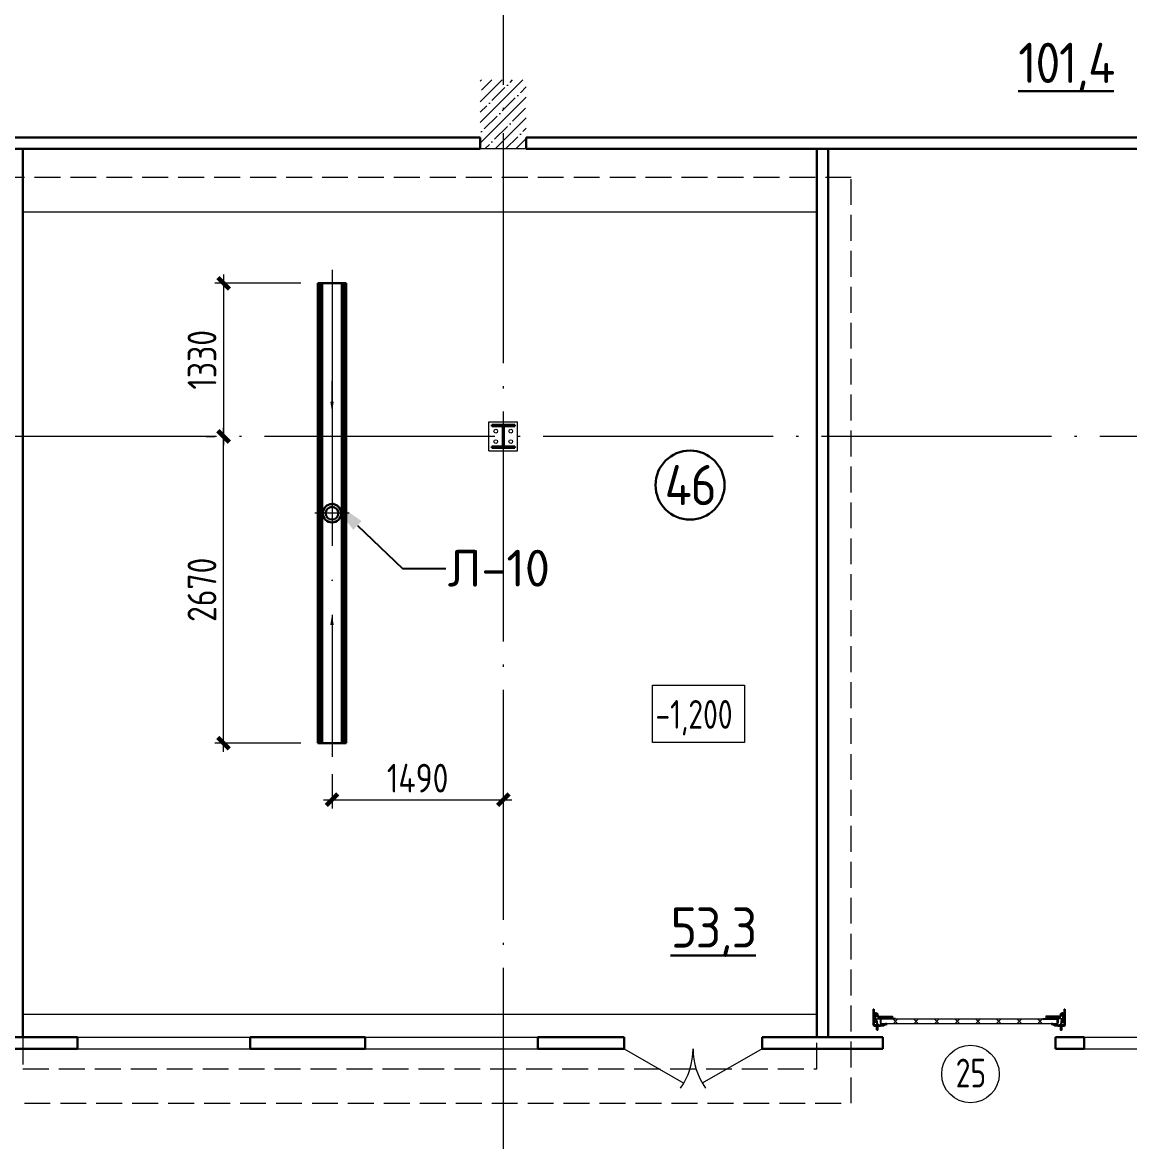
# Model space of a CAD drawing. Extents: x -965262 to 1142518, y -357520 to 71675.
# Drawn here: x -43657 to -34033, y -231785 to -222052 of the extents above; entities that cross this region are included whole.
import ezdxf
from ezdxf import colors
from ezdxf.entities.mleader import LeaderData, LeaderLine
from ezdxf.math import Vec2, Vec3

# ---------------------------------------------------------------- set-up
doc = ezdxf.new("R2010")
doc.units = 0
doc.header["$LTSCALE"] = 10
for name, pattern in [('ACAD_ISO04W100', [30, 24, -3, 0, -3]), ('AM_DIN_F_W050x2', [3.125, 2.25, -0.875]), ('AM_DIN_G_W050x2', [6.875, 4.75, -0.875, 0.375, -0.875]), ('DOTE', [2.42, 2, -0.2, 0.02, -0.2])]:
    doc.linetypes.add(name, pattern=pattern)
doc.layers.get('0').update_dxf_attribs({"linetype": 'CONTINUOUS', "lineweight": 30})
doc.layers.get('Defpoints').update_dxf_attribs({"linetype": 'CONTINUOUS'})
for name, color, linetype, lineweight in [('DOTE', 7, 'DOTE', 9), ('полы', 3, 'CONTINUOUS', 35), ('Полы_лотки', 7, 'CONTINUOUS', 30)]:
    doc.layers.add(name, color=color, linetype=linetype, lineweight=lineweight)
doc.styles.add('GOST 2.304', font='isocpeur.ttf', dxfattribs={"width": 0.75, "height": 250})
doc.styles.add('GOST-2.304_Type-B', font='isocpeur.ttf', dxfattribs={"width": 0.9})
doc.styles.get("Standard").update_dxf_attribs({"font": 'isocpeur.ttf', "height": 300})
doc.styles.add('ГОСТ 2м', font='isocpeur.ttf', dxfattribs={"width": 0.8, "height": 250})
doc.dimstyles.new('ГОСТ 2м', dxfattribs={"dimtxt": 250, "dimasz": 100, "dimexe": 75, "dimexo": 150, "dimgap": 62.5, "dimtad": 1, "dimdec": 0, "dimtxsty": 'ГОСТ 2м', "dimblk": 'ARCHTICK', "dimcen": 150, "dimdle": 75, "dimclrd": 256, "dimclre": 256, "dimclrt": 256, "dimadec": 0, "dimazin": 0, "dimtfac": 1, "dimtdec": 0, "dimtmove": 0, "dimatfit": 3, "dimldrblk": 'OBLIQUE', "dimfxl": 1, "dimlwd": 15, "dimlwe": 15, "dimarcsym": 0})

# ---------------------------------------------------------------- blocks, each defined once
blk = doc.blocks.new('MC2')
at = {"lineweight": 15}
for p, q in [((68127, 41566), (68127, 39900)), ((69794, 41566), (68127, 41566)), ((69794, 41566), (69794, 39900)), ((69794, 39900), (68127, 39900))]:
    blk.add_line(p, q, dxfattribs=at)
for p, q in [((69627, 41400), (68294, 41400)), ((68294, 41400), (68294, 41320)), ((68934, 41320), (68294, 41320)), ((68934, 41320), (68934, 40146)), ((69627, 41320), (68987, 41320)), ((68987, 41320), (68987, 40146)), ((69627, 41400), (69627, 41320)), ((68934, 40146), (68294, 40146)), ((68294, 40146), (68294, 40066)), ((69627, 40066), (68294, 40066)), ((69627, 40146), (68987, 40146)), ((69627, 40146), (69627, 40066))]:
    blk.add_line(p, q)
for centre in [(68527, 41033), (69394, 41033), (68527, 40433), (69394, 40433)]:
    blk.add_circle(centre, 107, dxfattribs=at)
blk = doc.blocks.new('anchor.bolt')
for p, q in [((-0.07, 0), (-0.07, -0.72)), ((0.07, 0), (0.07, -0.06)), ((-0.1, -0.04), (-0.07, -0.03)), ((-0.1, -0.04), (0.09, -0.06)), ((0.07, -0.07), (-0.1, -0.04)), ((-0.1, -0.11), (-0.07, -0.1)), ((-0.1, -0.11), (0.09, -0.13)), ((0.07, -0.14), (-0.1, -0.11)), ((-0.1, -0.18), (-0.07, -0.17)), ((-0.1, -0.18), (0.09, -0.2)), ((0.07, -0.21), (-0.1, -0.18)), ((-0.1, -0.25), (-0.07, -0.24)), ((-0.1, -0.25), (0.09, -0.27)), ((0.07, -0.28), (-0.1, -0.25)), ((-0.1, -0.32), (-0.07, -0.31)), ((-0.1, -0.32), (0.09, -0.34)), ((0.07, -0.35), (-0.1, -0.32)), ((-0.1, -0.39), (-0.07, -0.38)), ((-0.1, -0.39), (0.09, -0.41)), ((0.07, -0.42), (-0.1, -0.39)), ((-0.1, -0.46), (-0.07, -0.45)), ((-0.1, -0.46), (0.09, -0.48)), ((0.07, -0.49), (-0.1, -0.46)), ((-0.1, -0.53), (-0.07, -0.52)), ((-0.1, -0.53), (0.09, -0.55)), ((0.07, -0.56), (-0.1, -0.53)), ((-0.09, -0.6), (-0.07, -0.59)), ((-0.09, -0.6), (0.09, -0.62)), ((0.07, -0.63), (-0.09, -0.6)), ((-0.07, -0.72), (0, -0.8)), ((-0.04, -0.62), (-0.06, -0.63)), ((-0.06, -0.64), (-0.06, -0.63)), ((-0.06, -0.73), (-0.06, -0.64)), ((0, -0.79), (-0.06, -0.73)), ((-0.01, -0.63), (-0.04, -0.62)), ((-0.03, -0.63), (0, -0.79)), ((-0.03, -0.63), (0.01, -0.78)), ((-0.02, -0.63), (0.01, -0.77)), ((-0.01, -0.63), (0.02, -0.76)), ((0.03, -0.69), (-0.01, -0.63)), ((0, -0.64), (0.03, -0.75)), ((0, -0.8), (0.07, -0.72)), ((0, -0.79), (0.03, -0.74)), ((0.01, -0.66), (0.03, -0.74)), ((0.03, -0.74), (0.03, -0.69)), ((0.07, -0.06), (0.09, -0.06)), ((0.09, -0.06), (0.07, -0.07)), ((0.07, -0.07), (0.07, -0.13)), ((0.07, -0.13), (0.09, -0.13)), ((0.09, -0.13), (0.07, -0.14)), ((0.07, -0.14), (0.07, -0.2)), ((0.07, -0.2), (0.09, -0.2)), ((0.09, -0.2), (0.07, -0.21)), ((0.07, -0.21), (0.07, -0.27)), ((0.07, -0.27), (0.09, -0.27)), ((0.09, -0.27), (0.07, -0.28)), ((0.07, -0.28), (0.07, -0.34)), ((0.07, -0.33), (0.09, -0.34)), ((0.09, -0.34), (0.07, -0.35)), ((0.07, -0.35), (0.07, -0.41)), ((0.07, -0.4), (0.09, -0.41)), ((0.09, -0.41), (0.07, -0.42)), ((0.07, -0.42), (0.07, -0.48)), ((0.07, -0.47), (0.09, -0.48)), ((0.09, -0.48), (0.07, -0.49)), ((0.07, -0.49), (0.07, -0.55)), ((0.07, -0.55), (0.09, -0.55)), ((0.09, -0.55), (0.07, -0.56)), ((0.07, -0.56), (0.07, -0.62)), ((0.09, -0.62), (0.07, -0.63)), ((0.07, -0.62), (0.09, -0.62)), ((0.07, -0.63), (0.07, -0.72))]:
    blk.add_line(p, q)
blk.add_arc((0.16, -0.64), 0.222, 187.9982, 219.836)
blk = doc.blocks.new('Крепеж_ворот')
at = {"lineweight": 15}
h = blk.add_hatch(dxfattribs=at)
h.set_pattern_fill('ANSI31', color=256, scale=2, angle=180)
h.set_pattern_definition([(225, (746089.599, 74802.7244), (4.49013, -4.49013), [])])
h.paths.add_polyline_path([(746087.1, 74804.1), (746087.1, 74801.6), (746091.1, 74801.6), (746094.2, 74801.9), (746094.2, 74804.1)], flags=17)
h.paths.add_polyline_path([(746116.4, 74801.6, 0.165118), (746119.9, 74802.8), (746124.2, 74806.1, -0.301689), (746131.4, 74806.6), (746134.8, 74804.7, 0.130081), (746137.5, 74803.9), (746142.2, 74803.9), (746142.2, 74806.4), (746137.5, 74806.4, -0.130081), (746136, 74806.9), (746132.6, 74808.8, 0.301689), (746122.7, 74808.1), (746118.3, 74804.7, -0.165112), (746116.4, 74804.1), (746064.1, 74804.1, -0.414223), (746061, 74807.2), (746061, 74868.5), (746059.4, 74868.5), (746059.4, 74868.8), (746059.4, 74869.5), (746059.4, 74870.5), (746059.4, 74870.7), (746059.4, 74871.7), (746059.4, 74872.2), (746059.4, 74873.2), (746059.4, 74873.9), (746059.4, 74874.7), (746059.4, 74875.6), (746059.4, 74876.1), (746059.4, 74877.1), (746059.4, 74877.4), (746059.4, 74878.3), (746059.4, 74879.1), (746059.4, 74879.4), (746061, 74879.4), (746061, 74944.5), (746058.5, 74944.5), (746058.5, 74807.2, 0.41422), (746064.1, 74801.6)])
h = blk.add_hatch(dxfattribs=at)
h.set_pattern_fill('ANSI31', color=256, scale=2, angle=90)
h.set_pattern_definition([(135, (736343.8085, 75928.334), (-4.490128, -4.490128), [])])
edge = h.paths.add_edge_path()
edge.add_ellipse((746065.1, 74838.4), major_axis=(-1.67, 1.67), ratio=1, start_angle=45, end_angle=135, ccw=False)
edge.add_line((746062.7, 74838.4), (746062.7, 74868.5))
edge.add_line((746062.7, 74868.5), (746061, 74868.5))
edge.add_line((746061, 74868.5), (746061, 74838.4))
edge.add_ellipse((746065.1, 74838.4), major_axis=(-2.89, 2.89), ratio=1, start_angle=45, end_angle=135)
edge.add_line((746065.1, 74834.3), (746096.6, 74834.3))
edge.add_line((746096.6, 74834.3), (746096.6, 74836))
edge.add_line((746096.6, 74836), (746065.1, 74836))
edge = h.paths.add_edge_path()
edge.add_ellipse((746065.1, 74890.2), major_axis=(2.89, 2.89), ratio=1, start_angle=106, end_angle=135)
edge.add_line((746061, 74890.2), (746061, 74879.4))
edge.add_line((746061, 74879.4), (746062.7, 74879.4))
edge.add_line((746062.7, 74879.4), (746062.7, 74890.4))
edge.add_ellipse((746065.1, 74890.2), major_axis=(-1.67, 1.67), ratio=1, start_angle=16, end_angle=45, ccw=False)
edge.add_line((746063, 74891.3), (746069.9, 74903.7))
edge.add_ellipse((746079.1, 74898.6), major_axis=(7.45, 7.45), ratio=1, start_angle=-3, end_angle=106, ccw=False)
edge.add_line((746086.9, 74905.7), (746097.5, 74893.9))
edge.add_line((746097.5, 74893.9), (746098.8, 74895.1))
edge.add_line((746098.8, 74895.1), (746088.2, 74906.8))
edge.add_ellipse((746079.1, 74898.6), major_axis=(8.67, 8.67), ratio=1, start_angle=-3, end_angle=106)
edge.add_line((746068.4, 74904.5), (746061.5, 74892.1))
h = blk.add_hatch(color=256, dxfattribs=at)
h.dxf.hatch_style = 1
h.paths.add_polyline_path([(746145.9, 74808.8), (746142.6, 74809.8, 0.10613), (746142.5, 74809.9), (746136.4, 74809.3, -0.181324), (746135.1, 74809.6, 0.335683), (746120.2, 74809.1, -0.119126), (746118.6, 74808.6, 0.371631), (746118, 74808.1), (746117.9, 74807.6, 0.451909), (746118.5, 74806.9, 0.124341), (746121, 74807.6, -0.343618), (746134.1, 74808.2, 0.181324), (746136.5, 74807.6), (746142.5, 74808.2, -0.110452), (746142.6, 74808.2), (746147.2, 74806.6, -0.710497), (746147.2, 74805.5), (746142.6, 74803.9), (746135.7, 74803.9, -0.178994), (746132.7, 74805, 0.369834), (746129.7, 74805, -0.178993), (746126.6, 74803.9), (746122.2, 74803.9, 0.120709), (746121.9, 74803.8), (746119.7, 74802.7, -0.017147), (746119.4, 74802.4, 0.538795), (746119.6, 74802.2), (746127.3, 74802.2, 0.207608), (746130.7, 74803.7, -0.433918), (746131.6, 74803.7, 0.207608), (746135.1, 74802.2), (746142.5, 74802.2, 0.079707), (746142.6, 74802.2), (746147.7, 74803.9, 0.461502), (746149, 74807.1, -0.250825), (746149.1, 74807.6, -0.128039), (746173.1, 74815.5, 0.416657), (746173.7, 74816.2), (746173.6, 74816.9, 0.409849), (746173, 74817.5, 0.127248)])
for p, q in [((746058.5, 74807.2), (746058.5, 74944.5)), ((746058.5, 74944.5), (746061, 74944.5)), ((746061, 74879.4), (746061, 74944.5)), ((746059.4, 74879.4), (746062.7, 74879.4)), ((746059.4, 74868.5), (746059.4, 74879.4)), ((746059.4, 74868.5), (746062.7, 74868.5)), ((746061, 74879.4), (746061, 74890.2)), ((746061, 74807.2), (746061, 74868.5)), ((746061, 74838.4), (746061, 74868.5)), ((746068.4, 74904.5), (746061.5, 74892.1)), ((746062.7, 74838.4), (746062.7, 74890.2)), ((746063.6, 74883), (746062.7, 74883)), ((746063.6, 74864.9), (746062.7, 74864.9)), ((746069.9, 74903.7), (746063, 74891.3)), ((746063.6, 74883), (746063.6, 74873.9)), ((746067.2, 74880.2), (746063.6, 74883)), ((746063.6, 74873.9), (746063.6, 74864.9)), ((746067.2, 74867.6), (746063.6, 74864.9)), ((746064.1, 74875.1), (746064.1, 74872.8)), ((746067.2, 74880.2), (746067.2, 74875.1)), ((746067.2, 74872.8), (746067.2, 74867.6)), ((746086.9, 74905.7), (746097.5, 74893.9)), ((746088.2, 74906.8), (746098.8, 74895.1)), ((746097.5, 74893.9), (746098.8, 74895.1)), ((746064.1, 74804.1), (746116.4, 74804.1)), ((746064.1, 74801.6), (746116.4, 74801.6)), ((746096.6, 74836), (746065.1, 74836)), ((746096.6, 74834.3), (746065.1, 74834.3)), ((746079, 74805.9), (746102.4, 74805.9)), ((746079, 74805.9), (746079, 74804.1)), ((746079, 74804.1), (746102.4, 74804.1)), ((746082.5, 74814.1), (746081.2, 74813.3)), ((746081.2, 74813.3), (746081.2, 74805.9)), ((746098.9, 74814.1), (746082.5, 74814.1)), ((746085.9, 74813.3), (746085.9, 74805.9)), ((746095.4, 74813.3), (746095.4, 74805.9)), ((746096.6, 74834.3), (746096.6, 74836)), ((746098.9, 74814.1), (746100.1, 74813.3)), ((746100.1, 74813.3), (746100.1, 74805.9)), ((746102.4, 74805.9), (746102.4, 74804.1)), ((746118.3, 74804.7), (746122.7, 74808.1)), ((746119.9, 74802.8), (746124.2, 74806.1)), ((746134.8, 74804.7), (746131.4, 74806.6)), ((746136, 74806.9), (746132.6, 74808.8)), ((746142.2, 74806.4), (746137.5, 74806.4)), ((746137.5, 74803.9), (746142.2, 74803.9)), ((746142.2, 74806.4), (746142.2, 74803.9)), ((746142.2, 74803.9), (746142.2, 74806.4)), ((746142.6, 74803.9), (746147.2, 74805.5)), ((746142.6, 74802.2), (746147.7, 74803.9)), ((746173.6, 74816.9), (746173.7, 74816.2))]:
    blk.add_line(p, q)
for p, q in [((746061, 74879.4), (746061, 74881.3)), ((746061, 74833.9), (746061, 74868.5)), ((746062.7, 74883), (746062.7, 74873.9)), ((746062.7, 74873.9), (746062.7, 74864.9)), ((746073.1, 74841.7), (746073.1, 74905.2)), ((746073.1, 74895.8), (746076.7, 74892.3)), ((746073.1, 74851), (746076.7, 74854.6)), ((746074.3, 74885.9), (746074.3, 74861)), ((746074.3, 74879.9), (746075.7, 74879.9)), ((746074.3, 74867), (746075.7, 74867)), ((746076.9, 74873.4), (746075.7, 74879.9)), ((746075.7, 74879.9), (746075.7, 74867)), ((746076.9, 74873.4), (746075.7, 74867)), ((746076, 74885.9), (746076, 74882.6)), ((746076, 74864.3), (746076, 74861)), ((746076.2, 74882.6), (746076.2, 74885.6)), ((746076.2, 74885.6), (746076.8, 74885.6)), ((746076.2, 74864.3), (746076.2, 74882.6)), ((746076.2, 74864.3), (746076.2, 74861.3)), ((746076.2, 74861.3), (746076.8, 74861.3)), ((746076.8, 74885.6), (746076.8, 74892)), ((746076.8, 74861.3), (746076.8, 74854.9)), ((746081.4, 74897.6), (746081.4, 74886.4)), ((746081.4, 74849.3), (746081.4, 74860.5)), ((746087.4, 74898), (746081.7, 74897.9)), ((746087.4, 74848.8), (746081.7, 74848.9)), ((746082.1, 74885.6), (746087.4, 74885.6)), ((746082.1, 74861.3), (746087.4, 74861.3)), ((746087.4, 74899.5), (746087.4, 74898)), ((746087.4, 74885.6), (746087.4, 74898)), ((746087.4, 74885.6), (746098.3, 74885.6)), ((746087.4, 74848.7), (746087.4, 74861.3)), ((746087.4, 74861.3), (746098.3, 74861.3)), ((746087.4, 74847.4), (746087.4, 74848.8)), ((746098.7, 74885.2), (746098.7, 74882.6)), ((746098.7, 74882.6), (746098.7, 74864.3)), ((746098.7, 74881.6), (746099.8, 74881.6)), ((746098.7, 74865.3), (746099.8, 74865.3)), ((746098.7, 74861.6), (746098.7, 74864.3)), ((746099.8, 74861.2), (746099.8, 74885.7)), ((746099.8, 74885.7), (746110.3, 74885.7)), ((746099.8, 74861.2), (746110.3, 74861.2)), ((746110.3, 74861.2), (746110.3, 74885.7)), ((746110.3, 74881.5), (746224.7, 74881.5)), ((746110.3, 74865.4), (746212.5, 74865.4)), ((746113.8, 74877.2), (746224.7, 74877.2)), ((746250.5, 74858.8), (746250.5, 74862.8))]:
    blk.add_line(p, q, dxfattribs=at)
at = {"lineweight": 15, "ltscale": 0.5}
for p, q in [((746076, 74885.9), (746074.3, 74885.9)), ((746076, 74861), (746074.3, 74861))]:
    blk.add_line(p, q, dxfattribs=at)
at = {"lineweight": 15, "extrusion": (-1.7375e-14, 1, 0)}
for p, q in [((746112.7, 74883.6), (746224.7, 74883.6)), ((746112.7, 74863.2), (746112.7, 74883.6)), ((746112.7, 74863.2), (746135.6, 74863.2)), ((746116.7, 74856.9), (746116.7, 74828.9)), ((746120.8, 74856.9), (746120.8, 74828.9)), ((746122.6, 74863.2), (746122.6, 74862.8)), ((746250.5, 74862.8), (746122.6, 74862.8)), ((746250.5, 74858.8), (746122.6, 74858.8)), ((746123.8, 74840), (746123.8, 74848.8)), ((746135.6, 74881.9), (746156.6, 74881.9)), ((746135.6, 74863.2), (746135.6, 74881.9)), ((746156.6, 74881.9), (746156.6, 74863.2)), ((746156.6, 74863.2), (746212.5, 74863.2)), ((746117.3, 74826.3), (746119, 74822.8)), ((746119, 74822.8), (746122.6, 74824.6)), ((746122.6, 74824.6), (746120.9, 74828))]:
    blk.add_line(p, q, dxfattribs=at)
at = {"lineweight": 15, "ltscale": 0.5, "extrusion": (-1.7375e-14, 1, 0)}
for p, q in [((746112.7, 74879.5), (746224.7, 74879.5)), ((746135.6, 74865.8), (746112.7, 74865.8)), ((746114.9, 74871.2), (746120.4, 74871.2)), ((746120.8, 74856.9), (746116.7, 74856.9)), ((746117.2, 74851.9), (746116.7, 74853.9)), ((746119.8, 74839), (746119.8, 74849.8)), ((746123.8, 74847.8), (746119.8, 74847.8)), ((746122.6, 74868.9), (746122.6, 74863.2)), ((746122.6, 74862.8), (746122.6, 74858.8)), ((746139.7, 74862.8), (746139.7, 74858.8)), ((746152.5, 74862.8), (746152.5, 74858.8)), ((746212.5, 74865.8), (746156.6, 74865.8)), ((746173.5, 74862.8), (746173.5, 74858.8)), ((746120.8, 74840.1), (746116.7, 74840.1)), ((746117.2, 74836.9), (746116.7, 74835)), ((746120.8, 74829.2), (746116.7, 74829.2)), ((746123.8, 74841), (746119.8, 74841))]:
    blk.add_line(p, q, dxfattribs=at)
at = {"lineweight": 15, "extrusion": (-2.77556e-16, -1, 0)}
for p, q in [((746224.7, 74865.6), (746113.8, 74865.6)), ((746128, 74865.6), (746128, 74863.3)), ((746137.6, 74865.6), (746137.6, 74863.3)), ((746164.4, 74865.6), (746164.4, 74863.3)), ((746174, 74865.6), (746174, 74863.3)), ((746200.8, 74865.6), (746200.8, 74863.3)), ((746210.4, 74865.6), (746210.4, 74863.3)), ((746224.7, 74883.6), (746224.7, 74863.3))]:
    blk.add_line(p, q, dxfattribs=at)
at = {"extrusion": (-1, -4.26669e-14, 0)}
for p, q in [((746117.9, 74807.6), (746118, 74808.1)), ((746136.4, 74809.3), (746142.5, 74809.9)), ((746142.5, 74808.2), (746136.5, 74807.6)), ((746142.6, 74809.8), (746145.9, 74808.8)), ((746147.2, 74806.6), (746142.6, 74808.2))]:
    blk.add_line(p, q, dxfattribs=at)
at = {"extrusion": (-1, -4.2422e-14, 1.22461e-16)}
for p, q in [((746119.5, 74802.5), (746121.9, 74803.8)), ((746127.3, 74802.2), (746119.6, 74802.2)), ((746122.2, 74803.9), (746126.6, 74803.9)), ((746142.5, 74802.2), (746135.1, 74802.2)), ((746135.7, 74803.9), (746142.5, 74803.9))]:
    blk.add_line(p, q, dxfattribs=at)
at = {"lineweight": 15}
for centre, radius, start, end in [((746079.1, 74899.5), 8.28, 0, 136.00967), ((746079.1, 74847.4), 8.28, 223.99033, 0), ((746077, 74882.6), 0.956, 180, 270), ((746077, 74864.3), 0.956, 90, 180), ((746077, 74882.6), 0.75, 180, 270), ((746077, 74864.3), 0.75, 90, 180), ((746076.4, 74892), 0.375, 0, 45), ((746076.4, 74854.9), 0.375, 315, 0), ((746081.8, 74897.6), 0.375, 91, 180), ((746082.1, 74886.4), 0.75, 180, 270), ((746082.1, 74860.5), 0.75, 90, 180), ((746081.8, 74849.3), 0.375, 180, 269), ((746098.3, 74885.2), 0.375, 0, 90), ((746098.3, 74861.6), 0.375, 270, 0), ((746122.6, 74856.9), 5.92, 90, 180), ((746122.6, 74856.9), 1.87, 90, 180), ((746128.6, 74855.4), 8.15, 194.99861, 233.92136), ((746122.6, 74828.9), 5.92, 180, 199.64644), ((746128.6, 74833.4), 8.15, 126.07864, 165.00139), ((746122.6, 74828.9), 1.87, 180, 185.53127)]:
    blk.add_arc(centre, radius, start, end, dxfattribs=at)
at = {"lineweight": 15, "ltscale": 0.5}
for centre, radius, start, end in [((746119.4, 74852.5), 2.25, 195, 270), ((746119.4, 74849.8), 0.375, 0, 90), ((746119.4, 74836.4), 2.25, 90, 165), ((746119.4, 74839), 0.375, 270, 0)]:
    blk.add_arc(centre, radius, start, end, dxfattribs=at)
for centre, radius, start, end in [((746064.1, 74807.2), 5.62, 180, 270), ((746064.1, 74807.2), 3.11, 180, 270), ((746082.1, 74803.7), 10.4, 68.27529, 87.87816), ((746090.7, 74797.9), 16.2, 73.30599, 107.29197), ((746099.2, 74803.7), 10.4, 92.12184, 111.72471), ((746116.4, 74807.2), 3.11, 270, 307.50429), ((746116.4, 74807.2), 5.62, 270, 307.50429), ((746118.5, 74807.5), 0.586, 173.27112, 270.54696), ((746118.6, 74808), 0.586, 91.72469, 173.27112), ((746118.5, 74812.1), 5.21, 270.54696, 298.89834), ((746118.4, 74812.1), 3.52, 271.72469, 298.89834), ((746128, 74799.4), 12.4, 54.89026, 129.11428), ((746128, 74799.4), 10.7, 54.89026, 130.74476), ((746128.2, 74801), 8.97, 60.35337, 127.50429), ((746128.2, 74801), 8.97, 60.35337, 127.50429), ((746128.2, 74801), 8.97, 60.35337, 127.50429), ((746128.2, 74801), 6.46, 60.35337, 127.50429), ((746136.2, 74811.1), 3.54, 234.89026, 276), ((746137.5, 74809.6), 5.62, 240.35337, 270), ((746136.2, 74811.1), 1.86, 234.89026, 276), ((746137.5, 74809.6), 3.11, 240.35337, 270), ((746142.5, 74809.6), 0.292, 71.76748, 96), ((746142.5, 74807.9), 0.292, 70.78733, 96), ((746176.2, 74760.8), 56.8, 93.28053, 122.28779), ((746147, 74806), 0.562, 289.21267, 70.78733), ((746147, 74806), 2.25, 288.22907, 27.3228), ((746149.6, 74807.3), 0.586, 151, 207.3228), ((746176.3, 74765.4), 50.3, 93.65928, 122.84475), ((746173, 74816.9), 0.6, 4.13569, 93.28053), ((746173.1, 74816.1), 0.6, 273.65928, 4.13569)]:
    blk.add_arc(centre, radius, start, end)
at = {"extrusion": (-1.22461e-16, -5.20252e-30, -1)}
for centre, radius, start, end in [((-746119.6, 74802.4), 0.187, 270, 62.46874), ((-746122.2, 74803.3), 0.586, 62.46874, 90), ((-746126.6, 74808.6), 4.69, 229.40766, 270), ((-746127.3, 74806.9), 4.69, 223.08626, 270), ((-746131.2, 74803.2), 2.32, 49.40766, 130.59234), ((-746131.2, 74803.2), 0.637, 43.08626, 136.91374), ((-746135.1, 74806.9), 4.69, 270, 316.91374), ((-746135.7, 74808.6), 4.69, 270, 310.59234), ((-746142.5, 74804.2), 0.292, 250.78733, 270), ((-746142.5, 74802.5), 0.292, 251.77093, 270)]:
    blk.add_arc(centre, radius, start, end, dxfattribs=at)
at = {"extrusion": (0, 0, -1)}
for centre, major_axis, start_param, end_param in [((746065.1, 74890.2), (2.89, 2.89), 3.926991, 4.433136), ((746065.1, 74890.2), (-1.67, 1.67), 5.497787, 6.003933), ((746079.1, 74898.6), (8.67, 8.67), 4.433136, 6.335545), ((746079.1, 74898.6), (7.45, 7.45), 4.433136, 6.335545), ((746065.1, 74838.4), (-2.89, 2.89), 3.926991, 5.497787), ((746065.1, 74838.4), (-1.67, 1.67), 3.926991, 5.497787)]:
    blk.add_ellipse(centre, major_axis=major_axis, ratio=1, start_param=start_param, end_param=end_param, dxfattribs=at)
for points in [[(746067.2, 74875.1), (746065.9, 74875.1), (746064.1, 74875.1)], [(746064.1, 74872.8), (746065.9, 74872.8), (746067.2, 74872.8)]]:
    blk.add_rational_spline(points, [1, 1.01284142743, 1], degree=2)
at = {"lineweight": 15, "ltscale": 0.5}
for points, knots in [([(746114.9, 74871.2), (746114.7, 74871.2), (746114.4, 74871.2), (746113.8, 74871.5), (746113.6, 74871.6), (746113.2, 74872), (746113, 74872.3), (746112.8, 74872.8), (746112.7, 74873.1), (746112.7, 74873.4)], [0.37141352, 0.37141352, 0.37141352, 0.37141352, 0.39402571, 0.39402571, 0.41663789, 0.41663789, 0.43959523, 0.43959523, 0.46255257, 0.46255257, 0.46255257, 0.46255257]), ([(746122.6, 74868.9), (746122.6, 74869.2), (746122.6, 74869.5), (746122.3, 74870.1), (746122.2, 74870.3), (746121.8, 74870.7), (746121.5, 74870.9), (746121, 74871.1), (746120.7, 74871.2), (746120.4, 74871.2)], [0.28027447, 0.28027447, 0.28027447, 0.28027447, 0.30323181, 0.30323181, 0.32618916, 0.32618916, 0.34880134, 0.34880134, 0.37141352, 0.37141352, 0.37141352, 0.37141352])]:
    blk.add_open_spline(points, degree=3, knots=knots, dxfattribs=at)
at = {"lineweight": 15}
for points in [[(746117.1, 74826.9), (746117.1, 74826.7), (746117.2, 74826.5), (746117.3, 74826.3)], [(746120.9, 74828), (746120.9, 74828.2), (746120.8, 74828.5), (746120.8, 74828.7)]]:
    blk.add_open_spline(points, degree=3, dxfattribs=at)
at = {"xscale": -50.80000000000001, "yscale": 50.80000000000001, "zscale": 50.80000000000001}
blk.add_blockref('anchor.bolt', (746090.7, 74804.1), dxfattribs=at)
blk = doc.blocks.new('_ArchTick')
at = {"color": 0, "linetype": 'ByBlock', "lineweight": 0, "const_width": 0.4}
blk.add_lwpolyline([(-0.5, -0.5), (0.5, 0.5)], dxfattribs=at)
blk = doc.blocks.new('*D1489')
at = {"lineweight": 15, "transparency": 16777216}
for p, q in [((-40966, -228588.7), (-40966, -228886.9)), ((-39477.4, -228588.7), (-39477.4, -228886.9)), ((-41041, -228811.9), (-39402.4, -228811.9))]:
    blk.add_line(p, q, dxfattribs=at)
at = {"layer": 'Defpoints', "color": 0, "lineweight": 15, "transparency": 16777216}
for p in [(-40966, -228438.7, -11610.3), (-39477.4, -228438.7, -13061.6), (-39477.4, -228811.9)]:
    blk.add_point(p, dxfattribs=at)
at = {"lineweight": 15, "transparency": 16777216, "xscale": 100, "yscale": 100, "zscale": 100, "rotation": 180}
blk.add_blockref('_ArchTick', (-40966, -228811.9), dxfattribs=at)
at = {"lineweight": 15, "transparency": 16777216, "xscale": 100, "yscale": 100, "zscale": 100}
blk.add_blockref('_ArchTick', (-39477.4, -228811.9), dxfattribs=at)
at = {"lineweight": 15, "transparency": 16777216, "insert": (-40221.7, -228624.4), "char_height": 250, "attachment_point": 5, "style": 'ГОСТ 2м'}
blk.add_mtext('1490', dxfattribs=at)
blk = doc.blocks.new('_Oblique')
at = {"color": 0, "linetype": 'ByBlock', "lineweight": -2}
blk.add_line((-0.5, -0.5), (0.5, 0.5), dxfattribs=at)
blk = doc.blocks.new('*D1490')
at = {"lineweight": 15, "transparency": 16777216}
for p, q in [((-41238.5, -224321), (-41983.8, -224321)), ((-41908.8, -224246), (-41908.8, -225727.1)), ((-42058.8, -225652.1), (-41983.8, -225652.1))]:
    blk.add_line(p, q, dxfattribs=at)
at = {"layer": 'Defpoints', "color": 0, "lineweight": 15, "transparency": 16777216}
for p in [(-41088.5, -224321, -11610.3), (-41908.8, -225652.1), (-41908.8, -225652.1)]:
    blk.add_point(p, dxfattribs=at)
at = {"lineweight": 15, "transparency": 16777216, "xscale": 100, "yscale": 100, "zscale": 100}
for p, rotation in [((-41908.8, -224321), 90), ((-41908.8, -225652.1), 270)]:
    blk.add_blockref('_ArchTick', p, dxfattribs=dict(at, rotation=rotation))
at = {"lineweight": 15, "transparency": 16777216, "insert": (-42096.3, -224986.6), "char_height": 250, "attachment_point": 5, "rotation": 90, "style": 'ГОСТ 2м'}
blk.add_mtext('1330', dxfattribs=at)
blk = doc.blocks.new('*D1491')
at = {"lineweight": 15, "transparency": 16777216}
for p, q in [((-41908.8, -228396), (-41908.8, -225577.1)), ((-42058.8, -225652.1), (-41983.8, -225652.1)), ((-41238.5, -228321), (-41983.8, -228321))]:
    blk.add_line(p, q, dxfattribs=at)
at = {"layer": 'Defpoints', "color": 0, "lineweight": 15, "transparency": 16777216}
for p in [(-41908.8, -225652.1), (-41908.8, -225652.1), (-41088.5, -228321, -11610.3)]:
    blk.add_point(p, dxfattribs=at)
at = {"lineweight": 15, "transparency": 16777216, "xscale": 100, "yscale": 100, "zscale": 100}
for p, rotation in [((-41908.8, -225652.1), 90), ((-41908.8, -228321), 270)]:
    blk.add_blockref('_ArchTick', p, dxfattribs=dict(at, rotation=rotation))
at = {"lineweight": 15, "transparency": 16777216, "insert": (-42096.3, -226986.6), "char_height": 250, "attachment_point": 5, "rotation": 90, "style": 'ГОСТ 2м'}
blk.add_mtext('2670', dxfattribs=at)

msp = doc.modelspace()

# ---------------------------------------------------------------- hatches: boundary and pattern name
at = {"lineweight": 15}
h = msp.add_hatch(dxfattribs=at)
h.set_pattern_fill('ANSI35', scale=20, style=0)
h.set_pattern_definition([(45, (-49229.33, -272886.6), (-89.80256, 89.80256), []), (45, (-49139.53, -272886.6), (-89.80256, 89.80256), [158.75, -31.75, 0, -31.75])])
h.paths.add_polyline_path([(-39277.4, -222552.1), (-39677.4, -222552.1), (-39677.4, -223152.1), (-39277.4, -223152.1)])
h = msp.add_hatch(dxfattribs=at)
h.set_pattern_fill('ANSI37', scale=40, angle=90)
h.set_pattern_definition([(135, (-36787.01, -230740.33), (-89.8026, -89.8026), []), (225, (-36787.01, -230740.33), (89.8026, -89.8026), [])])
h.paths.add_polyline_path([(-36193.8, -230721.2), (-37293.8, -230721.2), (-37293.8, -230761.2), (-36193.8, -230761.2)], flags=16)
h.paths.add_polyline_path([(-34661.1, -230721.2), (-37293.8, -230721.2), (-37293.8, -230761.2), (-34661.1, -230761.2)])

# ---------------------------------------------------------------- linework, layer by layer
at = {"color": 7}
for p, q in [((-39677.4, -223052.1, -3259.8), (-45277.4, -223052.1, -3259.8)), ((-39677.4, -223152.1, -3259.8), (-39677.4, -223052.1, -3259.8)), ((-39277.4, -223152.1, -3259.8), (-39277.4, -223052.1, -3259.8)), ((-39277.4, -223052.1, -3259.8), (-33677.4, -223052.1, -3259.8)), ((-45277.4, -223152.1, -3259.8), (-39677.4, -223152.1, -3259.8)), ((-33677.4, -223152.1, -3259.8), (-39277.4, -223152.1, -3259.8)), ((-43177.4, -230977.1, -3259.8), (-43177.4, -230877.1, -3259.8)), ((-41677.4, -230977.1, -3259.8), (-41677.4, -230877.1, -3259.8)), ((-40677.4, -230977.1, -3259.8), (-40677.4, -230877.1, -3259.8)), ((-39177.4, -230977.1, -3259.8), (-39177.4, -230877.1, -3259.8)), ((-34427.4, -230977.1, -3259.8), (-34427.4, -230877.1, -3259.8))]:
    msp.add_line(p, q, dxfattribs=at)
at = {"color": 7, "extrusion": (0, 0, -1)}
for p, q in [((-43752.4, -223152.1, -3259.8), (-43652.4, -223152.1, -3259.8)), ((-43652.4, -223152.1, -3259.8), (-43652.4, -230877.1, -3259.8)), ((-36752.4, -223152.1, -3259.8), (-36752.4, -230877.1, -3259.8)), ((-36652.4, -223152.1, -3259.8), (-36752.4, -223152.1, -3259.8)), ((-36652.4, -230877.1, -3259.8), (-36652.4, -223152.1, -3259.8)), ((-43852.4, -230877.1, -3259.8), (-43177.4, -230877.1, -3259.8)), ((-43652.4, -230877.1, -3259.8), (-43752.4, -230877.1, -3259.8)), ((-41677.4, -230877.1, -3259.8), (-40677.4, -230877.1, -3259.8)), ((-39177.4, -230877.1, -3259.8), (-38427.4, -230877.1, -3259.8)), ((-38427.4, -230877.1, -3259.8), (-38427.4, -230977.1, -3259.8)), ((-37227.4, -230877.1, -3259.8), (-36177.4, -230877.1, -3259.8)), ((-37227.4, -230977.1, -3259.8), (-37227.4, -230877.1, -3259.8)), ((-36752.4, -230877.1, -3259.8), (-36652.4, -230877.1, -3259.8)), ((-36177.4, -230877.1, -3259.8), (-36177.4, -230977.1, -3259.8)), ((-34677.4, -230877.1, -3259.8), (-34427.4, -230877.1, -3259.8)), ((-34677.4, -230977.1, -3259.8), (-34677.4, -230877.1, -3259.8)), ((-43177.4, -230977.1, -3259.8), (-43852.4, -230977.1, -3259.8)), ((-40677.4, -230977.1, -3259.8), (-41677.4, -230977.1, -3259.8)), ((-38427.4, -230977.1, -3259.8), (-39177.4, -230977.1, -3259.8)), ((-36177.4, -230977.1, -3259.8), (-37227.4, -230977.1, -3259.8)), ((-34427.4, -230977.1, -3259.8), (-34677.4, -230977.1, -3259.8))]:
    msp.add_line(p, q, dxfattribs=at)
at = {"color": 7, "lineweight": 15, "ltscale": 50}
for p, q in [((-43652.4, -223702.1, -3259.8), (-43652.4, -230877.1, -3259.8)), ((-36752.4, -223702.1, -3259.8), (-43652.4, -223702.1, -3259.8)), ((-36752.4, -230677.1, -3259.8), (-36752.4, -223702.1, -3259.8)), ((-43652.4, -230677.1, -3259.8), (-36752.4, -230677.1, -3259.8))]:
    msp.add_line(p, q, dxfattribs=at)
at = {"color": 2, "linetype": 'AM_DIN_F_W050x2', "lineweight": 15, "ltscale": 10}
for p, q in [((-36752.4, -223702.1, -3259.8), (-43652.4, -223702.1, -3259.8)), ((-43652.4, -223702.1, -3259.8), (-43652.4, -231152, -3259.8)), ((-36752.4, -231152, -3259.8), (-36752.4, -223702.1, -3259.8)), ((-43652.4, -231152, -3259.8), (-36752.4, -231152, -3259.8))]:
    msp.add_line(p, q, dxfattribs=at)
at = {"color": 7, "lineweight": 15}
for p, q in [((-38181, -227815.8, -1451.3), (-37381, -227815.8, -1451.3)), ((-38181, -228315.8, -1451.3), (-38181, -227815.8, -1451.3)), ((-37381, -227815.8, -1451.3), (-37381, -228315.8, -1451.3)), ((-37381, -228315.8, -1451.3), (-38181, -228315.8, -1451.3)), ((-34661.1, -230721.2, -3259.8), (-36193.8, -230721.2, -3259.8)), ((-36193.8, -230761.2, -3259.8), (-36193.8, -230721.2, -3259.8)), ((-34661.1, -230761.2, -3259.8), (-36193.8, -230761.2, -3259.8)), ((-34661.1, -230761.2, -3259.8), (-34661.1, -230721.2, -3259.8)), ((-43177.4, -230877.1, -3259.8), (-41677.4, -230877.1, -3259.8)), ((-40677.4, -230877.1, -3259.8), (-39177.4, -230877.1, -3259.8)), ((-34427.4, -230877.1, -3259.8), (-32927.4, -230877.1, -3259.8)), ((-43177.4, -230977.1, -3259.8), (-41677.4, -230977.1, -3259.8)), ((-40677.4, -230977.1, -3259.8), (-39177.4, -230977.1, -3259.8)), ((-38427.4, -230977.1, -3259.8), (-37907.8, -231277.1, -3259.8)), ((-37227.4, -230977.1, -3259.8), (-37747, -231277.1, -3259.8)), ((-34427.4, -230977.1, -3259.8), (-32927.4, -230977.1, -3259.8))]:
    msp.add_line(p, q, dxfattribs=at)
at = {"color": 7}
msp.add_circle((-37854.1, -226075.7, 8350.5), 300, dxfattribs=at)
at = {"color": 7, "lineweight": 15}
msp.add_circle((-35415.9, -231197.1, -7970.9), 250, dxfattribs=at)
for centre, start, end in [((-38427.4, -230977.1, -3259.8), 325, 0), ((-37227.4, -230977.1, -3259.8), 180, 215)]:
    msp.add_arc(centre, 600, start, end, dxfattribs=at)
at = {"layer": 'DOTE', "color": 7, "ltscale": 100, "extrusion": (0, -1, 0)}
msp.add_line((-39477.4, -162515.3, -4711.1), (-39477.4, -237687.4, -4711.1), dxfattribs=at)
at = {"layer": 'DOTE', "color": 7, "ltscale": 100}
for p, q in [((-1947.4, -223152.1, -4711.1), (-73832.7, -223152.1, -4711.1)), ((-15351.6, -225652.1, -4711.1), (-72625.1, -225652.1, -4711.1))]:
    msp.add_line(p, q, dxfattribs=at)
at = {"layer": 'полы', "color": 2, "linetype": 'AM_DIN_F_W050x2', "lineweight": 15, "ltscale": 10}
for p, q in [((-36452.4, -223402.1, -3259.8), (-43952.4, -223402.1, -3259.8)), ((-36452.4, -231452, -3259.8), (-36452.4, -223402.1, -3259.8)), ((-43952.4, -231452, -3259.8), (-36452.4, -231452, -3259.8))]:
    msp.add_line(p, q, dxfattribs=at)
at = {"layer": 'Полы_лотки', "color": 1, "linetype": 'ACAD_ISO04W100', "lineweight": 9, "ltscale": 10}
msp.add_line((-40966, -224203.4, -3259.8), (-40966, -228438.7, -3259.8), dxfattribs=at)
at = {"layer": 'Полы_лотки', "color": 5}
for p, q in [((-41088.5, -224321, -3259.8), (-41088.5, -228321, -3259.8)), ((-40843.5, -224321, -3259.8), (-41088.5, -224321, -3259.8)), ((-41068.5, -224321, -3259.8), (-41068.5, -228321, -3259.8)), ((-41051, -224321, -3259.8), (-41051, -228321, -3259.8)), ((-40881, -224321, -3259.8), (-40881, -228321, -3259.8)), ((-40863.5, -224321, -3259.8), (-40863.5, -228321, -3259.8)), ((-40843.5, -224321, -3259.8), (-40843.5, -228321, -3259.8)), ((-41046, -226321, -3259.8), (-41088.5, -226321, -3259.8)), ((-40886, -226321, -3259.8), (-40886, -226321, -3259.8)), ((-40886, -226321, -3259.8), (-40843.5, -226321, -3259.8)), ((-40843.5, -228321, -3259.8), (-41088.5, -228321, -3259.8))]:
    msp.add_line(p, q, dxfattribs=at)
at = {"layer": 'Полы_лотки', "lineweight": 15}
for p, q in [((-40966, -225349.1, -3259.8), (-40966, -225168.3, -3259.8)), ((-40966, -227292.9, -3259.8), (-40966, -227473.7, -3259.8))]:
    msp.add_line(p, q, dxfattribs=at)
at = {"layer": 'Полы_лотки', "color": 1, "linetype": 'AM_DIN_G_W050x2', "lineweight": 9, "ltscale": 5}
msp.add_line((-40817.7, -226321, -3259.8), (-41114.3, -226321, -3259.8), dxfattribs=at)
at = {"layer": 'Полы_лотки', "color": 5, "ltscale": 50}
msp.add_circle((-40966, -226321, -3259.8), 80, dxfattribs=at)
at = {"layer": 'Полы_лотки', "color": 5}
msp.add_circle((-40966, -226321, -3259.8), 55, dxfattribs=at)
at = {"layer": 'Полы_лотки', "lineweight": 15}
for points in [[(-40951, -225349.1, -3259.8), (-40981, -225349.1, -3259.8), (-40966, -225439.1, -3259.8)], [(-40951, -227292.9, -3259.8), (-40981, -227292.9, -3259.8), (-40966, -227202.9, -3259.8)]]:
    msp.add_solid(points, dxfattribs=at)

# ---------------------------------------------------------------- block references
at = {"color": 7, "lineweight": 15, "xscale": 0.1500000000232831, "yscale": 0.1500000000232831, "zscale": 0.1500000000232831, "rotation": 180}
msp.add_blockref('MC2', (-29133.3, -219542.2), dxfattribs=at)
at = {"color": 7}
msp.add_blockref('Крепеж_ворот', (-782317.7, -305578.7, -3259.8), dxfattribs=at)
at = {"color": 7, "xscale": -1}
msp.add_blockref('Крепеж_ворот', (711462.9, -305578.7, -3259.8), dxfattribs=at)

# ---------------------------------------------------------------- texts
at = {"color": 7, "style": 'GOST 2.304', "width": 0.75}
msp.add_text('-1,200', height=250, dxfattribs=at).set_placement((-38154.2, -228195.1, -1451.3))
at = {"color": 7, "lineweight": 15, "width": 0.75}
msp.add_text('25', height=250, dxfattribs=at).set_placement((-35544.6, -231313.9, -7970.9))
at = {"color": 7, "char_height": 350, "attachment_point": 5, "style": 'GOST-2.304_Type-B'}
for s, insert, width in [('{\\fISOCPEUR|b0|i0|c0|p34;\\T0.95;\\L101,4}', (-34584.7, -222445.1, -6519.6), 2000), ('{\\fISOCPEUR|b0|i0|c0|p34;\\T0.95;46}', (-37854.1, -226075.7, 13061.6), 800), ('{\\fISOCPEUR|b0|i0|c0|p34;\\T0.95;\\L53,3}', (-37651.7, -229963.4, -3308.5), 2000)]:
    msp.add_mtext(s, dxfattribs=dict(at, insert=insert, width=width))

# ---------------------------------------------------------------- dimensions: what is measured, and where the dimension line sits
at = {"lineweight": 15}
for p1, text, picture, middle in [((-41088.5, -224321, -3259.8), '1330', '*D1490', (-42096.3, -224986.6, 8350.5)), ((-41088.5, -228321, -3259.8), '2670', '*D1491', (-42096.3, -226986.6, 8350.5))]:
    dim = msp.add_linear_dim(base=(-41908.8, -225652.1, 8350.5), p1=p1, p2=(-41908.8, -225652.1, 8350.5), angle=90, text=text, dimstyle='ГОСТ 2м', dxfattribs=at)
    dim.commit()
    dim.dimension.update_dxf_attribs({"geometry": picture, "text_midpoint": middle})
dim = msp.add_linear_dim(base=(-39477.4, -228811.9, 8350.5), p1=(-40966, -228438.7, -3259.8), p2=(-39477.4, -228438.7, -4711.1), text='1490', dimstyle='ГОСТ 2м', dxfattribs=at)
dim.commit()
dim.dimension.update_dxf_attribs({"geometry": '*D1489', "text_midpoint": (-40221.7, -228624.4, 8350.5)})

# ---------------------------------------------------------------- leaders
at = {"layer": 'Полы_лотки', "color": 5, "lineweight": 15}
ml = msp.add_multileader_mtext('Standard', dxfattribs=at)
ml.set_content('Л-10', color=5)
ml.set_leader_properties()
ml.build(insert=Vec2(0, 0))
ml.multileader.update_dxf_attribs({"has_text_frame": 1, "text_right_attachment_type": 6, "dogleg_length": 36, "arrow_head_size": 320})
ctx = ml.context
ctx.base_point, ctx.char_height, ctx.arrow_head_size, ctx.landing_gap_size, ctx.plane_origin = Vec3(-39975.8, -226801.3, -4711.1), 320, 320, 16, Vec3(-56598, -232924.9, -4711.1)
ctx.right_attachment = 6
notes = []
notes.append((ctx, [(0, (1, 1, 0), (-40354, -226801.3, -4711.1), (1, 0), 378.3, [(0, [(-40976.1, -226205.7, -4711.1)], 0, [])])]))
ctx.mtext.insert, ctx.mtext.width, ctx.mtext.defined_height, ctx.mtext.flow_direction = Vec3(-39959.8, -226638.5, -4711.1), 856.016, 8690.9, 5
for ctx, leaders in notes:
    for number, flags, end, landing, length, lines in leaders:
        leader = LeaderData()
        leader.index, (leader.has_last_leader_line, leader.has_dogleg_vector, leader.attachment_direction) = number, flags
        leader.last_leader_point, leader.dogleg_vector, leader.dogleg_length = Vec3(end), Vec3(landing), length
        for number, points, colour, breaks in lines:
            line = LeaderLine()
            line.index, line.vertices, line.color, line.breaks = number, Vec3.list(points), colors.encode_raw_color(colour), breaks
            leader.lines.append(line)
        ctx.leaders.append(leader)

doc.saveas('drawing.dxf')
